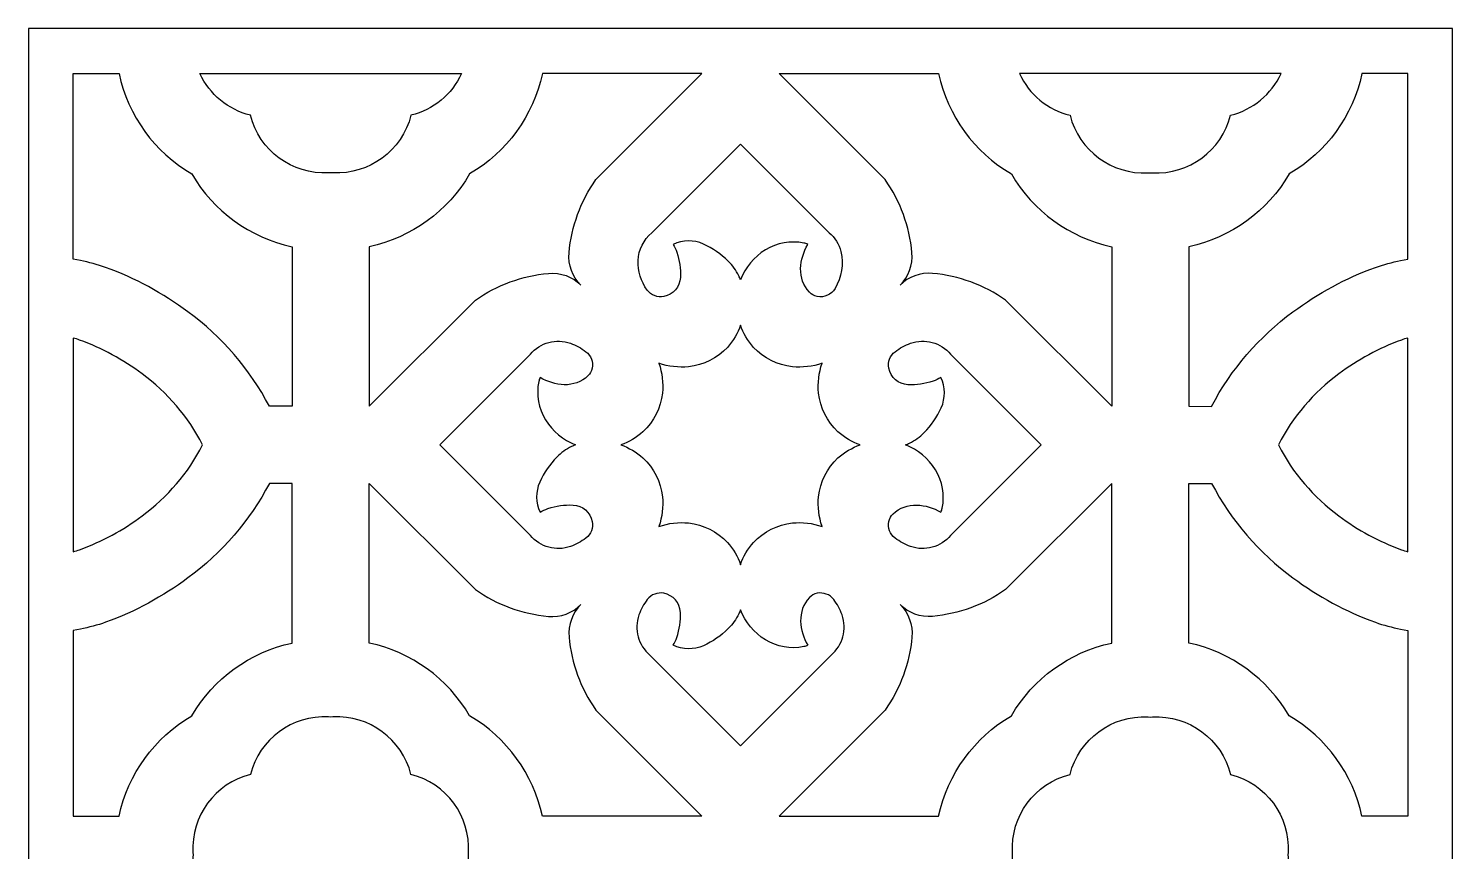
# Model space of a CAD drawing. Header units: centimetres. Extents: x 9.1 to 16.4, y -7.8 to 9.
# Drawn here: x 9.1 to 16.35, y 4.81 to 9 of the extents above; entities that cross this region are included whole.
import ezdxf

# ---------------------------------------------------------------- set-up
doc = ezdxf.new("R2010")
doc.units = ezdxf.units.CM
doc.header["$MEASUREMENT"] = 0
doc.layers.add('layer 1', color=7, linetype='Continuous')

msp = doc.modelspace()

# ---------------------------------------------------------------- linework, layer by layer
at = {"layer": 'layer 1', "color": 250, "lineweight": 30}
for points, knots in [([(9.09675, 9.00077), (9.09675, 9.00077), (16.35165, 9.00077), (16.35165, 9.00077), (16.35165, 9.00077), (16.35165, 9.00077), (16.35165, -7.7675), (16.35165, -7.7675), (16.35165, -7.7675), (16.35165, -7.7675), (9.09675, -7.7675), (9.09675, -7.7675), (9.09675, -7.7675), (9.09675, -7.7675), (9.09675, 9.00077), (9.09675, 9.00077)], [0, 0, 0, 0, 0.2, 0.2, 0.2, 0.2, 0.4, 0.4, 0.4, 0.4, 0.6, 0.6, 0.6, 0.6, 1, 1, 1, 1]), ([(9.32513, 8.77137), (9.32513, 8.77137), (9.32513, 7.82498), (9.32513, 7.82498), (9.32513, 7.82498), (9.32513, 7.82498), (9.36125, 7.81824), (9.36125, 7.81824), (9.36125, 7.81824), (9.40495, 7.81005), (9.44795, 7.79854), (9.48986, 7.78379), (9.48986, 7.78379), (9.63988, 7.72899), (9.7812, 7.65275), (9.90937, 7.55746), (9.90937, 7.55746), (10.08214, 7.43038), (10.22401, 7.26583), (10.32429, 7.07623), (10.32429, 7.07623), (10.32429, 7.07623), (10.44008, 7.0763), (10.44008, 7.0763), (10.44008, 7.0763), (10.44008, 7.0763), (10.44008, 7.88935), (10.44008, 7.88935), (10.44008, 7.88935), (10.22517, 7.93552), (10.03951, 8.07018), (9.92878, 8.26007), (9.92878, 8.26007), (9.73885, 8.37076), (9.60427, 8.55646), (9.55806, 8.77137), (9.55806, 8.77137), (9.55806, 8.77137), (9.32513, 8.77137), (9.32513, 8.77137)], [0, 0, 0, 0, 0.0909091, 0.0909091, 0.0909091, 0.0909091, 0.1818182, 0.1818182, 0.1818182, 0.1818182, 0.2727273, 0.2727273, 0.2727273, 0.2727273, 0.3636364, 0.3636364, 0.3636364, 0.3636364, 0.4545455, 0.4545455, 0.4545455, 0.4545455, 0.5454545, 0.5454545, 0.5454545, 0.5454545, 0.6363636, 0.6363636, 0.6363636, 0.6363636, 0.7272727, 0.7272727, 0.7272727, 0.7272727, 0.8181818, 0.8181818, 0.8181818, 0.8181818, 1, 1, 1, 1]), ([(9.96949, 8.77137), (10.01922, 8.66534), (10.11382, 8.58731), (10.22739, 8.55869), (10.22739, 8.55869), (10.27291, 8.37844), (10.43935, 8.25563), (10.62498, 8.26564), (10.62498, 8.26564), (10.62498, 8.26564), (10.63645, 8.26629), (10.63645, 8.26629), (10.63645, 8.26629), (10.63645, 8.26629), (10.64792, 8.26564), (10.64792, 8.26564), (10.64792, 8.26564), (10.83355, 8.25577), (11.00014, 8.37841), (11.04547, 8.55869), (11.04547, 8.55869), (11.15918, 8.5869), (11.25386, 8.66508), (11.30305, 8.77137), (11.30305, 8.77137), (11.30305, 8.77137), (9.96949, 8.77137), (9.96949, 8.77137)], [0, 0, 0, 0, 0.125, 0.125, 0.125, 0.125, 0.25, 0.25, 0.25, 0.25, 0.375, 0.375, 0.375, 0.375, 0.5, 0.5, 0.5, 0.5, 0.625, 0.625, 0.625, 0.625, 0.75, 0.75, 0.75, 0.75, 1, 1, 1, 1]), ([(11.98724, 8.23076), (11.9099, 8.12083), (11.86278, 7.99255), (11.85062, 7.85869), (11.85062, 7.85869), (11.84501, 7.79698), (11.86737, 7.73602), (11.91157, 7.69258), (11.91157, 7.69258), (11.86813, 7.73682), (11.80718, 7.75922), (11.74546, 7.75357), (11.74546, 7.75357), (11.61157, 7.74137), (11.48333, 7.69426), (11.3734, 7.61692), (11.3734, 7.61692), (11.3734, 7.61692), (10.83278, 7.0763), (10.83278, 7.0763), (10.83278, 7.0763), (10.83278, 7.0763), (10.83278, 7.88935), (10.83278, 7.88935), (10.83278, 7.88935), (11.04784, 7.9356), (11.23336, 8.07003), (11.34412, 8.26007), (11.34412, 8.26007), (11.53412, 8.37087), (11.66863, 8.55632), (11.7148, 8.77137), (11.7148, 8.77137), (11.7148, 8.77137), (12.52785, 8.77137), (12.52785, 8.77137), (12.52785, 8.77137), (12.52785, 8.77137), (11.98724, 8.23076), (11.98724, 8.23076)], [0, 0, 0, 0, 0.0909091, 0.0909091, 0.0909091, 0.0909091, 0.1818182, 0.1818182, 0.1818182, 0.1818182, 0.2727273, 0.2727273, 0.2727273, 0.2727273, 0.3636364, 0.3636364, 0.3636364, 0.3636364, 0.4545455, 0.4545455, 0.4545455, 0.4545455, 0.5454545, 0.5454545, 0.5454545, 0.5454545, 0.6363636, 0.6363636, 0.6363636, 0.6363636, 0.7272727, 0.7272727, 0.7272727, 0.7272727, 0.8181818, 0.8181818, 0.8181818, 0.8181818, 1, 1, 1, 1]), ([(14.07497, 7.61692), (14.07497, 7.61692), (14.61559, 7.0763), (14.61559, 7.0763), (14.61559, 7.0763), (14.61559, 7.0763), (14.61559, 7.88935), (14.61559, 7.88935), (14.61559, 7.88935), (14.40064, 7.93552), (14.21498, 8.07021), (14.10425, 8.26014), (14.10425, 8.26014), (13.91432, 8.3708), (13.77978, 8.5565), (13.73357, 8.77137), (13.73357, 8.77137), (13.73357, 8.77137), (12.92056, 8.77137), (12.92056, 8.77137), (12.92056, 8.77137), (12.92056, 8.77137), (13.46113, 8.23076), (13.46113, 8.23076), (13.46113, 8.23076), (13.53847, 8.12086), (13.58559, 7.99251), (13.59775, 7.85869), (13.59775, 7.85869), (13.60336, 7.79701), (13.58097, 7.73602), (13.5368, 7.69258), (13.5368, 7.69258), (13.5802, 7.73679), (13.64123, 7.75918), (13.70291, 7.75354), (13.70291, 7.75354), (13.83673, 7.74137), (13.96508, 7.69422), (14.07497, 7.61692)], [0, 0, 0, 0, 0.0909091, 0.0909091, 0.0909091, 0.0909091, 0.1818182, 0.1818182, 0.1818182, 0.1818182, 0.2727273, 0.2727273, 0.2727273, 0.2727273, 0.3636364, 0.3636364, 0.3636364, 0.3636364, 0.4545455, 0.4545455, 0.4545455, 0.4545455, 0.5454545, 0.5454545, 0.5454545, 0.5454545, 0.6363636, 0.6363636, 0.6363636, 0.6363636, 0.7272727, 0.7272727, 0.7272727, 0.7272727, 0.8181818, 0.8181818, 0.8181818, 0.8181818, 1, 1, 1, 1]), ([(15.47889, 8.77137), (15.42922, 8.66541), (15.33444, 8.58731), (15.22098, 8.55869), (15.22098, 8.55869), (15.17564, 8.37859), (15.00884, 8.25577), (14.82339, 8.26564), (14.82339, 8.26564), (14.82339, 8.26564), (14.81196, 8.26629), (14.81196, 8.26629), (14.81196, 8.26629), (14.81196, 8.26629), (14.80045, 8.26564), (14.80045, 8.26564), (14.80045, 8.26564), (14.615, 8.25563), (14.44834, 8.37863), (14.4029, 8.55872), (14.4029, 8.55872), (14.28926, 8.58687), (14.19451, 8.66515), (14.14532, 8.77137), (14.14532, 8.77137), (14.14532, 8.77137), (15.47889, 8.77137), (15.47889, 8.77137)], [0, 0, 0, 0, 0.125, 0.125, 0.125, 0.125, 0.25, 0.25, 0.25, 0.25, 0.375, 0.375, 0.375, 0.375, 0.5, 0.5, 0.5, 0.5, 0.625, 0.625, 0.625, 0.625, 0.75, 0.75, 0.75, 0.75, 1, 1, 1, 1]), ([(16.08715, 7.81824), (16.04346, 7.81008), (16.00046, 7.79854), (15.95851, 7.78379), (15.95851, 7.78379), (15.80838, 7.72889), (15.66699, 7.6526), (15.53871, 7.55724), (15.53871, 7.55724), (15.36597, 7.43019), (15.22425, 7.26579), (15.12408, 7.07619), (15.12408, 7.07619), (15.12408, 7.07619), (15.00829, 7.0763), (15.00829, 7.0763), (15.00829, 7.0763), (15.00829, 7.0763), (15.00829, 7.88935), (15.00829, 7.88935), (15.00829, 7.88935), (15.22334, 7.9356), (15.4089, 8.07007), (15.51963, 8.26014), (15.51963, 8.26014), (15.70963, 8.37091), (15.84414, 8.55639), (15.89031, 8.77141), (15.89031, 8.77141), (15.89031, 8.77141), (16.12324, 8.77137), (16.12324, 8.77137), (16.12324, 8.77137), (16.12324, 8.77137), (16.12324, 7.82498), (16.12324, 7.82498), (16.12324, 7.82498), (16.12324, 7.82498), (16.08715, 7.81824), (16.08715, 7.81824)], [0, 0, 0, 0, 0.0909091, 0.0909091, 0.0909091, 0.0909091, 0.1818182, 0.1818182, 0.1818182, 0.1818182, 0.2727273, 0.2727273, 0.2727273, 0.2727273, 0.3636364, 0.3636364, 0.3636364, 0.3636364, 0.4545455, 0.4545455, 0.4545455, 0.4545455, 0.5454545, 0.5454545, 0.5454545, 0.5454545, 0.6363636, 0.6363636, 0.6363636, 0.6363636, 0.7272727, 0.7272727, 0.7272727, 0.7272727, 0.8181818, 0.8181818, 0.8181818, 0.8181818, 1, 1, 1, 1]), ([(13.17592, 7.96065), (13.17592, 7.96065), (12.72422, 8.41238), (12.72422, 8.41238), (12.72422, 8.41238), (12.72422, 8.41238), (12.27253, 7.96065), (12.27253, 7.96065), (12.27253, 7.96065), (12.23047, 7.9254), (12.20513, 7.87413), (12.20269, 7.8193), (12.20269, 7.8193), (12.20029, 7.76522), (12.2166, 7.71199), (12.2489, 7.66855), (12.2489, 7.66855), (12.26845, 7.64222), (12.30137, 7.62952), (12.33355, 7.63585), (12.33355, 7.63585), (12.38085, 7.64481), (12.41577, 7.68512), (12.41781, 7.73322), (12.41781, 7.73322), (12.41967, 7.77651), (12.41352, 7.8197), (12.39968, 7.86073), (12.39968, 7.86073), (12.39491, 7.87475), (12.38868, 7.88823), (12.381, 7.9009), (12.381, 7.9009), (12.42957, 7.92406), (12.48587, 7.92475), (12.53502, 7.90283), (12.53502, 7.90283), (12.58229, 7.88174), (12.62533, 7.85218), (12.66196, 7.81562), (12.66196, 7.81562), (12.6838, 7.79381), (12.70183, 7.76847), (12.7153, 7.74068), (12.7153, 7.74068), (12.71858, 7.73395), (12.72153, 7.7271), (12.72422, 7.72011), (12.72422, 7.72011), (12.74851, 7.78369), (12.79319, 7.8375), (12.85119, 7.87315), (12.85119, 7.87315), (12.90974, 7.90913), (12.97976, 7.92147), (13.04705, 7.90771), (13.04705, 7.90771), (13.05408, 7.90629), (13.06093, 7.90399), (13.06741, 7.9009), (13.06741, 7.9009), (13.04494, 7.86372), (13.03227, 7.82145), (13.0306, 7.77804), (13.0306, 7.77804), (13.02885, 7.73358), (13.04491, 7.69032), (13.07516, 7.65777), (13.07516, 7.65777), (13.08572, 7.64641), (13.09963, 7.63873), (13.11485, 7.63585), (13.11485, 7.63585), (13.15068, 7.62879), (13.18706, 7.64492), (13.20585, 7.67623), (13.20585, 7.67623), (13.23975, 7.73274), (13.25031, 7.80025), (13.2352, 7.86441), (13.2352, 7.86441), (13.22631, 7.90206), (13.20556, 7.93582), (13.17592, 7.96065)], [0, 0, 0, 0, 0.0454545, 0.0454545, 0.0454545, 0.0454545, 0.0909091, 0.0909091, 0.0909091, 0.0909091, 0.1363636, 0.1363636, 0.1363636, 0.1363636, 0.1818182, 0.1818182, 0.1818182, 0.1818182, 0.2272727, 0.2272727, 0.2272727, 0.2272727, 0.2727273, 0.2727273, 0.2727273, 0.2727273, 0.3181818, 0.3181818, 0.3181818, 0.3181818, 0.3636364, 0.3636364, 0.3636364, 0.3636364, 0.4090909, 0.4090909, 0.4090909, 0.4090909, 0.4545455, 0.4545455, 0.4545455, 0.4545455, 0.5, 0.5, 0.5, 0.5, 0.5454545, 0.5454545, 0.5454545, 0.5454545, 0.5909091, 0.5909091, 0.5909091, 0.5909091, 0.6363636, 0.6363636, 0.6363636, 0.6363636, 0.6818182, 0.6818182, 0.6818182, 0.6818182, 0.7272727, 0.7272727, 0.7272727, 0.7272727, 0.7727273, 0.7727273, 0.7727273, 0.7727273, 0.8181818, 0.8181818, 0.8181818, 0.8181818, 0.8636364, 0.8636364, 0.8636364, 0.8636364, 0.9090909, 0.9090909, 0.9090909, 0.9090909, 1, 1, 1, 1]), ([(12.11381, 6.87997), (12.15575, 6.89417), (12.19442, 6.91671), (12.22745, 6.94624), (12.22745, 6.94624), (12.28272, 6.99845), (12.31771, 7.06847), (12.32634, 7.14403), (12.32634, 7.14403), (12.33144, 7.19526), (12.32536, 7.247), (12.30854, 7.29565), (12.30854, 7.29565), (12.35719, 7.27883), (12.40889, 7.27271), (12.46012, 7.27781), (12.46012, 7.27781), (12.53568, 7.28648), (12.6057, 7.32147), (12.65795, 7.37671), (12.65795, 7.37671), (12.68745, 7.40977), (12.70998, 7.4484), (12.72422, 7.49035), (12.72422, 7.49035), (12.73842, 7.4484), (12.76096, 7.40977), (12.79049, 7.37671), (12.79049, 7.37671), (12.84274, 7.32147), (12.91273, 7.28644), (12.98828, 7.27781), (12.98828, 7.27781), (13.03952, 7.27271), (13.09126, 7.27883), (13.1399, 7.29565), (13.1399, 7.29565), (13.12305, 7.247), (13.11697, 7.19526), (13.12206, 7.14403), (13.12206, 7.14403), (13.13069, 7.06847), (13.16572, 6.99845), (13.22092, 6.94624), (13.22092, 6.94624), (13.25398, 6.91671), (13.29262, 6.89417), (13.33457, 6.87997), (13.33457, 6.87997), (13.29262, 6.86573), (13.25398, 6.84319), (13.22092, 6.8137), (13.22092, 6.8137), (13.16572, 6.76145), (13.13069, 6.69143), (13.12206, 6.61587), (13.12206, 6.61587), (13.11697, 6.56464), (13.12305, 6.5129), (13.1399, 6.46425), (13.1399, 6.46425), (13.09126, 6.48111), (13.03952, 6.48719), (12.98828, 6.48209), (12.98828, 6.48209), (12.91273, 6.47346), (12.84271, 6.43847), (12.79049, 6.3832), (12.79049, 6.3832), (12.76096, 6.35017), (12.73842, 6.3115), (12.72422, 6.26955), (12.72422, 6.26955), (12.70998, 6.3115), (12.68745, 6.35017), (12.65795, 6.3832), (12.65795, 6.3832), (12.6057, 6.43843), (12.53568, 6.47346), (12.46012, 6.48209), (12.46012, 6.48209), (12.40889, 6.48719), (12.35719, 6.48111), (12.30854, 6.46425), (12.30854, 6.46425), (12.32536, 6.51293), (12.33144, 6.56464), (12.32634, 6.61587), (12.32634, 6.61587), (12.31771, 6.69143), (12.28272, 6.76148), (12.22745, 6.8137), (12.22745, 6.8137), (12.19439, 6.84319), (12.15575, 6.86573), (12.11381, 6.87997)], [0, 0, 0, 0, 0.04, 0.04, 0.04, 0.04, 0.08, 0.08, 0.08, 0.08, 0.12, 0.12, 0.12, 0.12, 0.16, 0.16, 0.16, 0.16, 0.2, 0.2, 0.2, 0.2, 0.24, 0.24, 0.24, 0.24, 0.28, 0.28, 0.28, 0.28, 0.32, 0.32, 0.32, 0.32, 0.36, 0.36, 0.36, 0.36, 0.4, 0.4, 0.4, 0.4, 0.44, 0.44, 0.44, 0.44, 0.48, 0.48, 0.48, 0.48, 0.52, 0.52, 0.52, 0.52, 0.56, 0.56, 0.56, 0.56, 0.6, 0.6, 0.6, 0.6, 0.64, 0.64, 0.64, 0.64, 0.68, 0.68, 0.68, 0.68, 0.72, 0.72, 0.72, 0.72, 0.76, 0.76, 0.76, 0.76, 0.8, 0.8, 0.8, 0.8, 0.84, 0.84, 0.84, 0.84, 0.88, 0.88, 0.88, 0.88, 0.92, 0.92, 0.92, 0.92, 1, 1, 1, 1]), ([(9.32513, 6.3359), (9.32513, 6.3359), (9.32513, 6.87997), (9.32513, 6.87997), (9.32513, 6.87997), (9.32513, 6.87997), (9.32513, 7.424), (9.32513, 7.424), (9.32513, 7.424), (9.33602, 7.42106), (9.3468, 7.41774), (9.35743, 7.41406), (9.35743, 7.41406), (9.47133, 7.37219), (9.57864, 7.31411), (9.676, 7.24162), (9.676, 7.24162), (9.8053, 7.14669), (9.91072, 7.02281), (9.98376, 6.88), (9.98376, 6.88), (9.91075, 6.73712), (9.8053, 6.61325), (9.676, 6.51828), (9.676, 6.51828), (9.57864, 6.44579), (9.47133, 6.38771), (9.35743, 6.34584), (9.35743, 6.34584), (9.3468, 6.34216), (9.33602, 6.33885), (9.32513, 6.3359)], [0, 0, 0, 0, 0.1111111, 0.1111111, 0.1111111, 0.1111111, 0.2222222, 0.2222222, 0.2222222, 0.2222222, 0.3333333, 0.3333333, 0.3333333, 0.3333333, 0.4444444, 0.4444444, 0.4444444, 0.4444444, 0.5555556, 0.5555556, 0.5555556, 0.5555556, 0.6666667, 0.6666667, 0.6666667, 0.6666667, 0.7777778, 0.7777778, 0.7777778, 0.7777778, 1, 1, 1, 1]), ([(11.65363, 6.41815), (11.70348, 6.35876), (11.78482, 6.33651), (11.8579, 6.3624), (11.8579, 6.3624), (11.88627, 6.37245), (11.91288, 6.38691), (11.93673, 6.4053), (11.93673, 6.4053), (11.96233, 6.42503), (11.97457, 6.45755), (11.9683, 6.4893), (11.9683, 6.4893), (11.95938, 6.5366), (11.91907, 6.57152), (11.87094, 6.57356), (11.87094, 6.57356), (11.82768, 6.57542), (11.78446, 6.56926), (11.74346, 6.55539), (11.74346, 6.55539), (11.7294, 6.55066), (11.71593, 6.54443), (11.70326, 6.53675), (11.70326, 6.53675), (11.68014, 6.58532), (11.67944, 6.64161), (11.70136, 6.69077), (11.70136, 6.69077), (11.72245, 6.73803), (11.75201, 6.78107), (11.78857, 6.8177), (11.78857, 6.8177), (11.81038, 6.83955), (11.83573, 6.85757), (11.86351, 6.87105), (11.86351, 6.87105), (11.87021, 6.87429), (11.87709, 6.87727), (11.88408, 6.87997), (11.88408, 6.87997), (11.82054, 6.9044), (11.76676, 6.94904), (11.73108, 7.00701), (11.73108, 7.00701), (11.69506, 7.06549), (11.68268, 7.13555), (11.69645, 7.20284), (11.69645, 7.20284), (11.69787, 7.20986), (11.70016, 7.21667), (11.70326, 7.22315), (11.70326, 7.22315), (11.74047, 7.20069), (11.78271, 7.18802), (11.82615, 7.18634), (11.82615, 7.18634), (11.87057, 7.18459), (11.91387, 7.20065), (11.94642, 7.23095), (11.94642, 7.23095), (11.95778, 7.24151), (11.96546, 7.25542), (11.9683, 7.27064), (11.9683, 7.27064), (11.97457, 7.30239), (11.96233, 7.3349), (11.93673, 7.35464), (11.93673, 7.35464), (11.91288, 7.37299), (11.88627, 7.38748), (11.8579, 7.39753), (11.8579, 7.39753), (11.78482, 7.42335), (11.70344, 7.40121), (11.65363, 7.34179), (11.65363, 7.34179), (11.65363, 7.34179), (11.19181, 6.87997), (11.19181, 6.87997), (11.19181, 6.87997), (11.19181, 6.87997), (11.65363, 6.41815), (11.65363, 6.41815)], [0, 0, 0, 0, 0.0454545, 0.0454545, 0.0454545, 0.0454545, 0.0909091, 0.0909091, 0.0909091, 0.0909091, 0.1363636, 0.1363636, 0.1363636, 0.1363636, 0.1818182, 0.1818182, 0.1818182, 0.1818182, 0.2272727, 0.2272727, 0.2272727, 0.2272727, 0.2727273, 0.2727273, 0.2727273, 0.2727273, 0.3181818, 0.3181818, 0.3181818, 0.3181818, 0.3636364, 0.3636364, 0.3636364, 0.3636364, 0.4090909, 0.4090909, 0.4090909, 0.4090909, 0.4545455, 0.4545455, 0.4545455, 0.4545455, 0.5, 0.5, 0.5, 0.5, 0.5454545, 0.5454545, 0.5454545, 0.5454545, 0.5909091, 0.5909091, 0.5909091, 0.5909091, 0.6363636, 0.6363636, 0.6363636, 0.6363636, 0.6818182, 0.6818182, 0.6818182, 0.6818182, 0.7272727, 0.7272727, 0.7272727, 0.7272727, 0.7727273, 0.7727273, 0.7727273, 0.7727273, 0.8181818, 0.8181818, 0.8181818, 0.8181818, 0.8636364, 0.8636364, 0.8636364, 0.8636364, 0.9090909, 0.9090909, 0.9090909, 0.9090909, 1, 1, 1, 1]), ([(13.79474, 7.34179), (13.74493, 7.40117), (13.66355, 7.42342), (13.59047, 7.39753), (13.59047, 7.39753), (13.56211, 7.38748), (13.53552, 7.37299), (13.51167, 7.35464), (13.51167, 7.35464), (13.48604, 7.33487), (13.47381, 7.30239), (13.48007, 7.27064), (13.48007, 7.27064), (13.48903, 7.22334), (13.52933, 7.18842), (13.57744, 7.18634), (13.57744, 7.18634), (13.62069, 7.18448), (13.66391, 7.19064), (13.70495, 7.20451), (13.70495, 7.20451), (13.71897, 7.20924), (13.73244, 7.21551), (13.74511, 7.22315), (13.74511, 7.22315), (13.76827, 7.17458), (13.76896, 7.11829), (13.74704, 7.06917), (13.74704, 7.06917), (13.72596, 7.02187), (13.69639, 6.97886), (13.6598, 6.94223), (13.6598, 6.94223), (13.63799, 6.92039), (13.61265, 6.90233), (13.5849, 6.88885), (13.5849, 6.88885), (13.57816, 6.88561), (13.57128, 6.88263), (13.56429, 6.87997), (13.56429, 6.87997), (13.62787, 6.85557), (13.68165, 6.81089), (13.71733, 6.75293), (13.71733, 6.75293), (13.75334, 6.69445), (13.76572, 6.62435), (13.75192, 6.55706), (13.75192, 6.55706), (13.75047, 6.55004), (13.74821, 6.54323), (13.74511, 6.53675), (13.74511, 6.53675), (13.7079, 6.55921), (13.66566, 6.57188), (13.62222, 6.57356), (13.62222, 6.57356), (13.5778, 6.57531), (13.53454, 6.55929), (13.50195, 6.52899), (13.50195, 6.52899), (13.49063, 6.51843), (13.48295, 6.50452), (13.48007, 6.4893), (13.48007, 6.4893), (13.47381, 6.45755), (13.48604, 6.42503), (13.51167, 6.4053), (13.51167, 6.4053), (13.53549, 6.38691), (13.56211, 6.37245), (13.59047, 6.3624), (13.59047, 6.3624), (13.66359, 6.33655), (13.74497, 6.35873), (13.79474, 6.41815), (13.79474, 6.41815), (13.79474, 6.41815), (14.25656, 6.87997), (14.25656, 6.87997), (14.25656, 6.87997), (14.25656, 6.87997), (13.79474, 7.34179), (13.79474, 7.34179)], [0, 0, 0, 0, 0.0454545, 0.0454545, 0.0454545, 0.0454545, 0.0909091, 0.0909091, 0.0909091, 0.0909091, 0.1363636, 0.1363636, 0.1363636, 0.1363636, 0.1818182, 0.1818182, 0.1818182, 0.1818182, 0.2272727, 0.2272727, 0.2272727, 0.2272727, 0.2727273, 0.2727273, 0.2727273, 0.2727273, 0.3181818, 0.3181818, 0.3181818, 0.3181818, 0.3636364, 0.3636364, 0.3636364, 0.3636364, 0.4090909, 0.4090909, 0.4090909, 0.4090909, 0.4545455, 0.4545455, 0.4545455, 0.4545455, 0.5, 0.5, 0.5, 0.5, 0.5454545, 0.5454545, 0.5454545, 0.5454545, 0.5909091, 0.5909091, 0.5909091, 0.5909091, 0.6363636, 0.6363636, 0.6363636, 0.6363636, 0.6818182, 0.6818182, 0.6818182, 0.6818182, 0.7272727, 0.7272727, 0.7272727, 0.7272727, 0.7727273, 0.7727273, 0.7727273, 0.7727273, 0.8181818, 0.8181818, 0.8181818, 0.8181818, 0.8636364, 0.8636364, 0.8636364, 0.8636364, 0.9090909, 0.9090909, 0.9090909, 0.9090909, 1, 1, 1, 1]), ([(15.46461, 6.88), (15.53766, 6.73709), (15.64303, 6.61325), (15.77241, 6.51828), (15.77241, 6.51828), (15.86974, 6.44579), (15.97701, 6.38771), (16.0909, 6.34587), (16.0909, 6.34587), (16.10157, 6.34216), (16.11235, 6.33885), (16.12324, 6.3359), (16.12324, 6.3359), (16.12324, 6.3359), (16.12324, 6.87997), (16.12324, 6.87997), (16.12324, 6.87997), (16.12324, 6.87997), (16.12324, 7.424), (16.12324, 7.424), (16.12324, 7.424), (16.11235, 7.42106), (16.10157, 7.41774), (16.0909, 7.41406), (16.0909, 7.41406), (15.97701, 7.37219), (15.86974, 7.31411), (15.77241, 7.24162), (15.77241, 7.24162), (15.64303, 7.14665), (15.53766, 7.02285), (15.46461, 6.87993)], [0, 0, 0, 0, 0.1111111, 0.1111111, 0.1111111, 0.1111111, 0.2222222, 0.2222222, 0.2222222, 0.2222222, 0.3333333, 0.3333333, 0.3333333, 0.3333333, 0.4444444, 0.4444444, 0.4444444, 0.4444444, 0.5555556, 0.5555556, 0.5555556, 0.5555556, 0.6666667, 0.6666667, 0.6666667, 0.6666667, 0.7777778, 0.7777778, 0.7777778, 0.7777778, 1, 1, 1, 1]), ([(9.55806, 4.98853), (9.55806, 4.98853), (9.32513, 4.98853), (9.32513, 4.98853), (9.32513, 4.98853), (9.32513, 4.98853), (9.32513, 5.93492), (9.32513, 5.93492), (9.32513, 5.93492), (9.32513, 5.93492), (9.36125, 5.9417), (9.36125, 5.9417), (9.36125, 5.9417), (9.40495, 5.94985), (9.44792, 5.9614), (9.48986, 5.97614), (9.48986, 5.97614), (9.63988, 6.03094), (9.78116, 6.10715), (9.90937, 6.20248), (9.90937, 6.20248), (10.08218, 6.3296), (10.22401, 6.49403), (10.32429, 6.68371), (10.32429, 6.68371), (10.32429, 6.68371), (10.44008, 6.6836), (10.44008, 6.6836), (10.44008, 6.6836), (10.44008, 6.6836), (10.44008, 5.87055), (10.44008, 5.87055), (10.44008, 5.87055), (10.22506, 5.82434), (10.03951, 5.68987), (9.92878, 5.49983), (9.92878, 5.49983), (9.73878, 5.38907), (9.60423, 5.20358), (9.55806, 4.98853)], [0, 0, 0, 0, 0.0909091, 0.0909091, 0.0909091, 0.0909091, 0.1818182, 0.1818182, 0.1818182, 0.1818182, 0.2727273, 0.2727273, 0.2727273, 0.2727273, 0.3636364, 0.3636364, 0.3636364, 0.3636364, 0.4545455, 0.4545455, 0.4545455, 0.4545455, 0.5454545, 0.5454545, 0.5454545, 0.5454545, 0.6363636, 0.6363636, 0.6363636, 0.6363636, 0.7272727, 0.7272727, 0.7272727, 0.7272727, 0.8181818, 0.8181818, 0.8181818, 0.8181818, 1, 1, 1, 1]), ([(11.3734, 6.14302), (11.3734, 6.14302), (10.83278, 6.6836), (10.83278, 6.6836), (10.83278, 6.6836), (10.83278, 6.6836), (10.83278, 5.87055), (10.83278, 5.87055), (10.83278, 5.87055), (11.04773, 5.82438), (11.23339, 5.68972), (11.34412, 5.49983), (11.34412, 5.49983), (11.53405, 5.38914), (11.66863, 5.20344), (11.7148, 4.98853), (11.7148, 4.98853), (11.7148, 4.98853), (12.52785, 4.98853), (12.52785, 4.98853), (12.52785, 4.98853), (12.52785, 4.98853), (11.98724, 5.52914), (11.98724, 5.52914), (11.98724, 5.52914), (11.9099, 5.63907), (11.86278, 5.76739), (11.85062, 5.90124), (11.85062, 5.90124), (11.84501, 5.96292), (11.8674, 6.02392), (11.91157, 6.06732), (11.91157, 6.06732), (11.86817, 6.02311), (11.80714, 6.00072), (11.74546, 6.00633), (11.74546, 6.00633), (11.61161, 6.01853), (11.48329, 6.06568), (11.3734, 6.14302)], [0, 0, 0, 0, 0.0909091, 0.0909091, 0.0909091, 0.0909091, 0.1818182, 0.1818182, 0.1818182, 0.1818182, 0.2727273, 0.2727273, 0.2727273, 0.2727273, 0.3636364, 0.3636364, 0.3636364, 0.3636364, 0.4545455, 0.4545455, 0.4545455, 0.4545455, 0.5454545, 0.5454545, 0.5454545, 0.5454545, 0.6363636, 0.6363636, 0.6363636, 0.6363636, 0.7272727, 0.7272727, 0.7272727, 0.7272727, 0.8181818, 0.8181818, 0.8181818, 0.8181818, 1, 1, 1, 1]), ([(14.07497, 6.14302), (14.07497, 6.14302), (14.61559, 6.6836), (14.61559, 6.6836), (14.61559, 6.6836), (14.61559, 6.6836), (14.61559, 5.87055), (14.61559, 5.87055), (14.61559, 5.87055), (14.40054, 5.8243), (14.21498, 5.68983), (14.10425, 5.4998), (14.10425, 5.4998), (13.91425, 5.38903), (13.77974, 5.20355), (13.73357, 4.98853), (13.73357, 4.98853), (13.73357, 4.98853), (12.92056, 4.98853), (12.92056, 4.98853), (12.92056, 4.98853), (12.92056, 4.98853), (13.46113, 5.52914), (13.46113, 5.52914), (13.46113, 5.52914), (13.53847, 5.63907), (13.58559, 5.76735), (13.59775, 5.90124), (13.59775, 5.90124), (13.60336, 5.96296), (13.581, 6.02388), (13.5368, 6.06732), (13.5368, 6.06732), (13.58024, 6.02311), (13.64119, 6.00076), (13.70291, 6.00636), (13.70291, 6.00636), (13.83676, 6.01856), (13.96504, 6.06564), (14.07497, 6.14302)], [0, 0, 0, 0, 0.0909091, 0.0909091, 0.0909091, 0.0909091, 0.1818182, 0.1818182, 0.1818182, 0.1818182, 0.2727273, 0.2727273, 0.2727273, 0.2727273, 0.3636364, 0.3636364, 0.3636364, 0.3636364, 0.4545455, 0.4545455, 0.4545455, 0.4545455, 0.5454545, 0.5454545, 0.5454545, 0.5454545, 0.6363636, 0.6363636, 0.6363636, 0.6363636, 0.7272727, 0.7272727, 0.7272727, 0.7272727, 0.8181818, 0.8181818, 0.8181818, 0.8181818, 1, 1, 1, 1]), ([(15.00829, 5.87055), (15.22324, 5.82438), (15.4089, 5.68969), (15.51963, 5.4998), (15.51963, 5.4998), (15.70956, 5.3891), (15.8441, 5.2034), (15.89031, 4.98853), (15.89031, 4.98853), (15.89031, 4.98853), (16.12324, 4.98853), (16.12324, 4.98853), (16.12324, 4.98853), (16.12324, 4.98853), (16.12324, 5.93492), (16.12324, 5.93492), (16.12324, 5.93492), (16.12324, 5.93492), (16.08715, 5.9417), (16.08715, 5.9417), (16.08715, 5.9417), (16.04346, 5.94985), (16.00042, 5.96136), (15.95851, 5.97614), (15.95851, 5.97614), (15.80838, 6.03098), (15.66699, 6.1073), (15.53871, 6.20266), (15.53871, 6.20266), (15.36604, 6.32967), (15.22425, 6.49418), (15.12408, 6.68371), (15.12408, 6.68371), (15.12408, 6.68371), (15.00829, 6.6836), (15.00829, 6.6836), (15.00829, 6.6836), (15.00829, 6.6836), (15.00829, 5.87055), (15.00829, 5.87055)], [0, 0, 0, 0, 0.0909091, 0.0909091, 0.0909091, 0.0909091, 0.1818182, 0.1818182, 0.1818182, 0.1818182, 0.2727273, 0.2727273, 0.2727273, 0.2727273, 0.3636364, 0.3636364, 0.3636364, 0.3636364, 0.4545455, 0.4545455, 0.4545455, 0.4545455, 0.5454545, 0.5454545, 0.5454545, 0.5454545, 0.6363636, 0.6363636, 0.6363636, 0.6363636, 0.7272727, 0.7272727, 0.7272727, 0.7272727, 0.8181818, 0.8181818, 0.8181818, 0.8181818, 1, 1, 1, 1]), ([(12.2624, 5.80937), (12.20302, 5.85911), (12.18084, 5.9406), (12.20666, 6.01365), (12.20666, 6.01365), (12.21671, 6.04201), (12.23116, 6.06863), (12.24955, 6.09248), (12.24955, 6.09248), (12.26929, 6.11808), (12.30184, 6.13031), (12.33355, 6.12409), (12.33355, 6.12409), (12.38082, 6.11513), (12.41574, 6.07475), (12.41781, 6.02668), (12.41781, 6.02668), (12.41967, 5.98342), (12.41352, 5.9402), (12.39968, 5.8992), (12.39968, 5.8992), (12.39491, 5.88515), (12.38868, 5.87168), (12.381, 5.859), (12.381, 5.859), (12.42961, 5.83588), (12.48587, 5.83515), (12.53502, 5.85707), (12.53502, 5.85707), (12.58229, 5.87819), (12.62529, 5.90772), (12.66196, 5.94432), (12.66196, 5.94432), (12.6838, 5.96613), (12.70183, 5.99144), (12.7153, 6.01922), (12.7153, 6.01922), (12.71858, 6.02595), (12.72153, 6.03284), (12.72422, 6.03979), (12.72422, 6.03979), (12.74858, 5.97621), (12.79319, 5.92243), (12.85119, 5.88671), (12.85119, 5.88671), (12.90974, 5.8507), (12.97976, 5.83836), (13.04709, 5.85219), (13.04709, 5.85219), (13.05408, 5.85365), (13.06093, 5.85595), (13.06741, 5.859), (13.06741, 5.859), (13.04494, 5.89618), (13.03227, 5.93849), (13.0306, 5.9819), (13.0306, 5.9819), (13.02885, 6.02632), (13.04491, 6.06961), (13.07516, 6.10217), (13.07516, 6.10217), (13.08572, 6.11349), (13.09963, 6.12117), (13.11485, 6.12405), (13.11485, 6.12405), (13.14657, 6.13031), (13.17912, 6.11804), (13.19886, 6.09248), (13.19886, 6.09248), (13.21721, 6.06863), (13.23166, 6.04201), (13.24171, 6.01365), (13.24171, 6.01365), (13.2676, 5.94064), (13.24532, 5.85919), (13.18604, 5.80937), (13.18604, 5.80937), (13.18604, 5.80937), (12.72422, 5.34756), (12.72422, 5.34756), (12.72422, 5.34756), (12.72422, 5.34756), (12.2624, 5.80937), (12.2624, 5.80937)], [0, 0, 0, 0, 0.0454545, 0.0454545, 0.0454545, 0.0454545, 0.0909091, 0.0909091, 0.0909091, 0.0909091, 0.1363636, 0.1363636, 0.1363636, 0.1363636, 0.1818182, 0.1818182, 0.1818182, 0.1818182, 0.2272727, 0.2272727, 0.2272727, 0.2272727, 0.2727273, 0.2727273, 0.2727273, 0.2727273, 0.3181818, 0.3181818, 0.3181818, 0.3181818, 0.3636364, 0.3636364, 0.3636364, 0.3636364, 0.4090909, 0.4090909, 0.4090909, 0.4090909, 0.4545455, 0.4545455, 0.4545455, 0.4545455, 0.5, 0.5, 0.5, 0.5, 0.5454545, 0.5454545, 0.5454545, 0.5454545, 0.5909091, 0.5909091, 0.5909091, 0.5909091, 0.6363636, 0.6363636, 0.6363636, 0.6363636, 0.6818182, 0.6818182, 0.6818182, 0.6818182, 0.7272727, 0.7272727, 0.7272727, 0.7272727, 0.7727273, 0.7727273, 0.7727273, 0.7727273, 0.8181818, 0.8181818, 0.8181818, 0.8181818, 0.8636364, 0.8636364, 0.8636364, 0.8636364, 0.9090909, 0.9090909, 0.9090909, 0.9090909, 1, 1, 1, 1]), ([(11.33855, 4.78073), (11.34853, 4.59528), (11.22553, 4.42862), (11.04547, 4.38314), (11.04547, 4.38314), (11.00017, 4.20304), (10.83337, 4.08023), (10.64792, 4.09009), (10.64792, 4.09009), (10.64792, 4.09009), (10.63645, 4.09075), (10.63645, 4.09075), (10.63645, 4.09075), (10.63645, 4.09075), (10.62498, 4.09009), (10.62498, 4.09009), (10.62498, 4.09009), (10.43953, 4.08008), (10.27284, 4.20308), (10.22739, 4.38314), (10.22739, 4.38314), (10.04726, 4.42847), (9.92448, 4.59528), (9.93435, 4.78073), (9.93435, 4.78073), (9.93435, 4.78073), (9.935, 4.7922), (9.935, 4.7922), (9.935, 4.7922), (9.935, 4.7922), (9.93435, 4.80367), (9.93435, 4.80367), (9.93435, 4.80367), (9.92433, 4.98911), (10.04733, 5.15574), (10.22739, 5.20122), (10.22739, 5.20122), (10.27269, 5.38135), (10.43953, 5.50413), (10.62498, 5.49426), (10.62498, 5.49426), (10.62498, 5.49426), (10.63645, 5.49361), (10.63645, 5.49361), (10.63645, 5.49361), (10.63645, 5.49361), (10.64792, 5.49426), (10.64792, 5.49426), (10.64792, 5.49426), (10.83337, 5.50427), (11.00003, 5.38127), (11.04547, 5.20122), (11.04547, 5.20122), (11.2256, 5.15592), (11.34838, 4.98911), (11.33855, 4.80367), (11.33855, 4.80367), (11.33855, 4.80367), (11.33786, 4.7922), (11.33786, 4.7922), (11.33786, 4.7922), (11.33786, 4.7922), (11.33855, 4.78073), (11.33855, 4.78073)], [0, 0, 0, 0, 0.0588235, 0.0588235, 0.0588235, 0.0588235, 0.1176471, 0.1176471, 0.1176471, 0.1176471, 0.1764706, 0.1764706, 0.1764706, 0.1764706, 0.2352941, 0.2352941, 0.2352941, 0.2352941, 0.2941176, 0.2941176, 0.2941176, 0.2941176, 0.3529412, 0.3529412, 0.3529412, 0.3529412, 0.4117647, 0.4117647, 0.4117647, 0.4117647, 0.4705882, 0.4705882, 0.4705882, 0.4705882, 0.5294118, 0.5294118, 0.5294118, 0.5294118, 0.5882353, 0.5882353, 0.5882353, 0.5882353, 0.6470588, 0.6470588, 0.6470588, 0.6470588, 0.7058824, 0.7058824, 0.7058824, 0.7058824, 0.7647059, 0.7647059, 0.7647059, 0.7647059, 0.8235294, 0.8235294, 0.8235294, 0.8235294, 0.8823529, 0.8823529, 0.8823529, 0.8823529, 1, 1, 1, 1]), ([(14.10982, 4.78065), (14.09999, 4.59502), (14.22262, 4.42851), (14.4029, 4.38318), (14.4029, 4.38318), (14.44838, 4.2029), (14.61482, 4.08004), (14.80045, 4.09009), (14.80045, 4.09009), (14.80045, 4.09009), (14.81196, 4.09075), (14.81196, 4.09075), (14.81196, 4.09075), (14.81196, 4.09075), (14.82339, 4.09009), (14.82339, 4.09009), (14.82339, 4.09009), (15.00906, 4.08023), (15.17561, 4.20286), (15.22098, 4.38314), (15.22098, 4.38314), (15.40122, 4.42862), (15.52407, 4.59506), (15.51406, 4.78073), (15.51406, 4.78073), (15.51406, 4.78073), (15.51337, 4.7922), (15.51337, 4.7922), (15.51337, 4.7922), (15.51337, 4.7922), (15.51406, 4.80367), (15.51406, 4.80367), (15.51406, 4.80367), (15.52393, 4.9893), (15.40126, 5.15588), (15.22098, 5.20122), (15.22098, 5.20122), (15.17546, 5.38149), (15.00906, 5.50431), (14.82339, 5.49426), (14.82339, 5.49426), (14.82339, 5.49426), (14.81196, 5.49361), (14.81196, 5.49361), (14.81196, 5.49361), (14.81196, 5.49361), (14.80045, 5.49426), (14.80045, 5.49426), (14.80045, 5.49426), (14.61482, 5.50413), (14.44824, 5.38149), (14.4029, 5.20118), (14.4029, 5.20118), (14.22266, 5.1557), (14.09984, 4.9893), (14.10982, 4.8037), (14.10982, 4.8037), (14.10982, 4.8037), (14.11051, 4.7922), (14.11051, 4.7922), (14.11051, 4.7922), (14.11051, 4.7922), (14.10982, 4.78065), (14.10982, 4.78065)], [0, 0, 0, 0, 0.0588235, 0.0588235, 0.0588235, 0.0588235, 0.1176471, 0.1176471, 0.1176471, 0.1176471, 0.1764706, 0.1764706, 0.1764706, 0.1764706, 0.2352941, 0.2352941, 0.2352941, 0.2352941, 0.2941176, 0.2941176, 0.2941176, 0.2941176, 0.3529412, 0.3529412, 0.3529412, 0.3529412, 0.4117647, 0.4117647, 0.4117647, 0.4117647, 0.4705882, 0.4705882, 0.4705882, 0.4705882, 0.5294118, 0.5294118, 0.5294118, 0.5294118, 0.5882353, 0.5882353, 0.5882353, 0.5882353, 0.6470588, 0.6470588, 0.6470588, 0.6470588, 0.7058824, 0.7058824, 0.7058824, 0.7058824, 0.7647059, 0.7647059, 0.7647059, 0.7647059, 0.8235294, 0.8235294, 0.8235294, 0.8235294, 0.8823529, 0.8823529, 0.8823529, 0.8823529, 1, 1, 1, 1])]:
    msp.add_open_spline(points, degree=3, knots=knots, dxfattribs=at)

doc.saveas('drawing.dxf')
